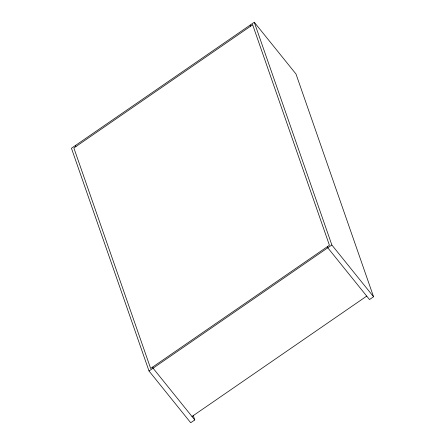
<?xml version="1.0" encoding="UTF-8"?>
<svg xmlns="http://www.w3.org/2000/svg" width="445" height="445" viewBox="0 0 445 445"><rect width="100%" height="100%" fill="white"/><g stroke="black" fill="none" stroke-linecap="round" stroke-linejoin="round"><path stroke-width="0.67" d="M327.392 246.658L327.787 247.787L369.5 299.552L373.561 296.754L295.997 74.015L254.284 22.25L71.439 148.246L149.003 370.985L190.716 422.75L194.777 419.952L193.18 415.357M149.003 370.985L331.853 244.989L254.284 22.25M191.995 416.498L366.719 296.103M331.853 244.989L373.561 296.754M194.777 419.952L153.069 368.187L152.674 367.053M250.224 25.048L250.618 26.183M75.5 145.448L75.895 146.577M252.649 24.781L73.864 147.979L150.644 368.454L329.428 245.256L252.649 24.781"/></g></svg>
